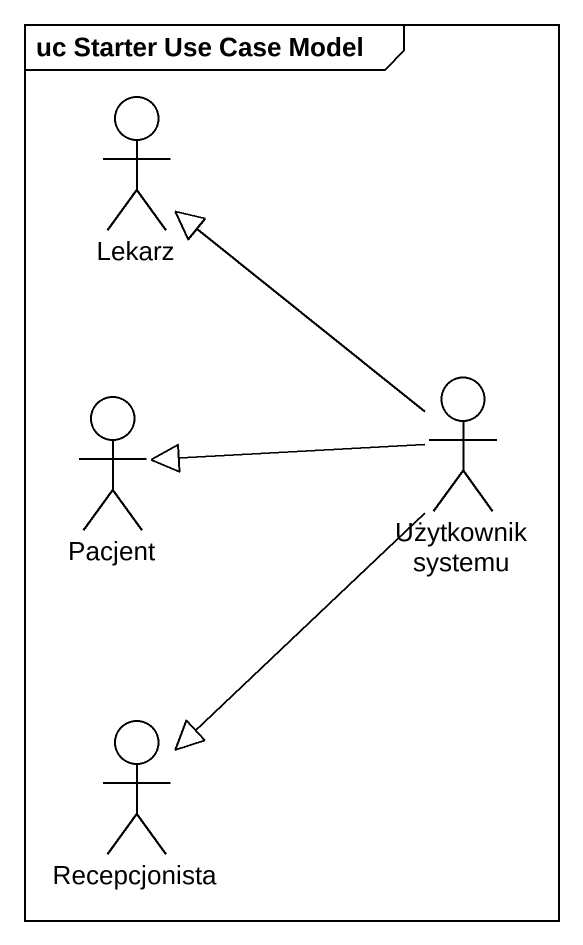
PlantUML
@startuml
mainframe uc Starter Use Case Model
actor Lekarz
actor Pacjent
actor "Użytkownik systemu" as Użytkownik_systemu
actor Recepcjonista
Użytkownik_systemu -up-|> Lekarz
Użytkownik_systemu -left-|> Pacjent
Użytkownik_systemu --|> Recepcjonista
@enduml
